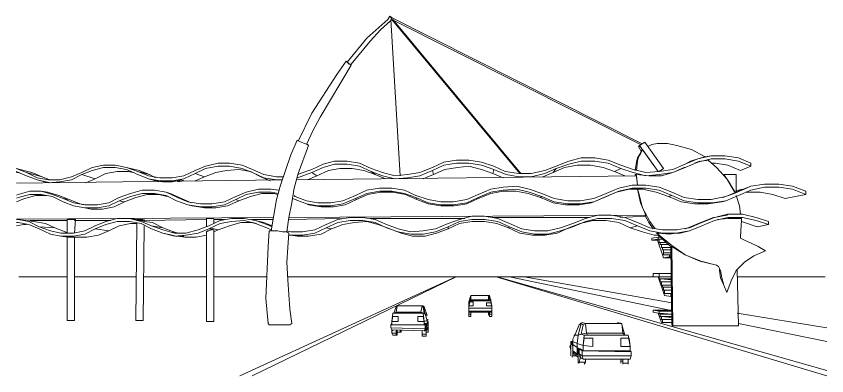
# Model space of a CAD drawing. Header units: millimetres. Extents: x 462 to 740, y -508 to -73.
# Drawn here: x 638.7 to 693.8, y -136.9 to -112.5 of the extents above; entities that cross this region are included whole.
import ezdxf

# ---------------------------------------------------------------- set-up
doc = ezdxf.new("R2010")
doc.units = ezdxf.units.MM
doc.header["$LTSCALE"] = 0.1
doc.layers.add('COTAS', color=6, linetype='Continuous')

# ---------------------------------------------------------------- blocks, each defined once
blk = doc.blocks.new('V2')
at = {"color": 7, "lineweight": 0}
for p, q in [((-35.731, -4.329), (-32.27, -4.329)), ((-31.749, -4.329), (-27.322, -4.329)), ((-26.801, -4.329), (-22.296, -4.329)), ((-21.775, -4.329), (-17.991, -4.329)), ((-16.502, -4.329), (10.011, -4.329)), ((15.675, -4.329), (21.952, -4.329))]:
    blk.add_line(p, q, dxfattribs=at)
for points in [[(-9.194, 14.301), (-9.345, 14.078), (-10.832, 12.737)], [(-9.12, 14.003), (-9.866, 13.334), (-10.609, 12.514)], [(-9.269, 13.855), (-9.046, 14.078)], [(-9.046, 14.152), (-9.046, 14.226), (-9.12, 14.226), (-9.194, 14.301), (-9.194, 14.226)], [(-9.194, 14.301), (-9.192, 14.301)], [(-9.12, 14.226), (-9.12, 14.152)], [(-9.046, 14.078), (-9.12, 14.226)], [(8.816, 5.215), (-9.12, 14.226), (8.816, 5.215), (8.816, 5.215)], [(-9.12, 14.226), (-9.118, 14.226)], [(-9.12, 14.226), (-9.12, 14.152)], [(-9.12, 14.152), (-9.118, 14.152)], [(-9.12, 14.152), (-9.118, 14.152)], [(-9.12, 14.003), (-9.12, 14.078), (-9.12, 14.003), (-9.12, 14.078), (-9.12, 14.003), (-9.12, 14.003)], [(-9.12, 14.078), (-8.451, 2.905), (-9.12, 14.078), (-8.451, 2.905)], [(-9.046, 14.078), (-9.046, 14.152)], [(-9.046, 14.152), (-9.046, 14.078)], [(-9.046, 14.078), (-9.044, 14.078)], [(-9.046, 14.078), (-9.044, 14.078)], [(8.742, 5.14), (-9.046, 14.078)], [(-9.046, 14.078), (0.108, 3.054), (-9.046, 14.078), (-9.046, 14.078)], [(0.183, 3.054), (-8.971, 14.078)], [(-10.832, 12.737), (-12.247, 11.025)], [(-11.95, 10.876), (-10.609, 12.514)], [(-12.322, 11.099), (-12.991, 10.13)], [(-11.95, 10.8), (-12.024, 10.876), (-12.173, 10.95), (-12.247, 11.025), (-12.322, 11.099)], [(-12.173, 10.95), (-12.173, 11.025), (-12.247, 11.025)], [(-14.183, 7.076), (-11.95, 10.8)], [(-12.024, 10.876), (-12.098, 10.876), (-12.173, 10.95)], [(-11.95, 10.8), (-11.948, 10.8)], [(-12.991, 10.13), (-14.777, 7.375)], [(-14.777, 7.375), (-15.746, 5.363)], [(-14.703, 6.109), (-14.183, 7.076)], [(-15.149, 5.14), (-14.703, 6.109)], [(-15.82, 5.438), (-16.267, 4.395), (-17.01, 2.234)], [(-15.523, 5.289), (-15.672, 5.363), (-15.82, 5.438)], [(-15.82, 5.438), (-15.818, 5.438)], [(-15.075, 5.14), (-15.298, 5.215), (-15.523, 5.289)], [(9.041, 5.289), (8.667, 5.066)], [(10.38, 3.426), (9.041, 5.289)], [(-15.746, 3.054), (-15, 5.066)], [(-15, 5.066), (-15.075, 5.14)], [(8.816, 4.692), (8.667, 4.395), (8.519, 4.172)], [(8.667, 5.066), (8.593, 4.992)], [(8.593, 4.992), (8.816, 4.618)], [(8.891, 4.766), (8.742, 4.469), (8.593, 4.246)], [(10.008, 3.203), (8.667, 5.066)], [(8.816, 5.14), (8.816, 5.215)], [(8.816, 5.14), (8.816, 5.215)], [(8.816, 4.692), (8.891, 4.766)], [(10.008, 3.203), (8.891, 4.766)], [(9.562, 5.14), (9.264, 4.992)], [(9.934, 5.215), (9.562, 5.14)], [(10.231, 5.215), (9.934, 5.215)], [(10.454, 5.215), (10.38, 5.215), (10.305, 5.215), (10.231, 5.215)], [(10.454, 5.215), (10.677, 5.215), (11.348, 5.066), (12.389, 4.766), (13.358, 4.246)], [(4.499, 4.172), (3.607, 3.948), (2.713, 3.575)], [(4.499, 4.172), (5.468, 4.172), (6.435, 4.023)], [(8.519, 4.172), (8.444, 3.874)], [(8.519, 3.948), (8.593, 4.246)], [(13.804, 4.097), (12.836, 3.874), (11.943, 3.5)], [(12.836, 4.097), (11.943, 3.723)], [(12.836, 4.097), (12.315, 3.948), (11.943, 3.723)], [(14.771, 4.32), (13.804, 4.32), (12.836, 4.097)], [(12.836, 4.097), (13.358, 4.246), (13.804, 4.32)], [(14.771, 4.097), (13.804, 4.097)], [(15.74, 4.172), (14.771, 4.32)], [(16.632, 3.575), (15.74, 3.948), (14.771, 4.097)], [(16.632, 3.8), (15.74, 4.172)], [(-30.483, 3.5), (-31.227, 3.128)], [(-28.845, 3.649), (-29.665, 3.649), (-30.483, 3.5)], [(-30.483, 3.277), (-29.665, 3.5)], [(-27.207, 2.98), (-28.027, 3.352), (-28.845, 3.5), (-29.665, 3.5)], [(-28.027, 3.5), (-28.845, 3.649)], [(-27.207, 3.203), (-28.027, 3.5)], [(-27.133, 3.277), (-28.027, 3.5)], [(-21.478, 3.575), (-22.37, 3.426), (-23.113, 3.054)], [(-22.37, 3.575), (-23.113, 3.277)], [(-20.658, 3.8), (-21.478, 3.8), (-22.37, 3.575)], [(-19.02, 3.128), (-19.765, 3.426), (-20.658, 3.575), (-21.478, 3.575)], [(-19.765, 3.649), (-20.658, 3.8)], [(-19.02, 3.352), (-19.765, 3.649)], [(-12.247, 3.723), (-13.139, 3.723), (-13.959, 3.5), (-14.777, 3.128)], [(-13.959, 3.723), (-14.777, 3.352)], [(-13.139, 3.948), (-13.959, 3.723)], [(-13.139, 3.948), (-12.247, 3.948), (-11.355, 3.8)], [(-12.247, 3.723), (-11.355, 3.575)], [(-10.535, 3.426), (-11.355, 3.8)], [(-11.355, 3.575), (-10.535, 3.203)], [(-6.144, 3.5), (-7.036, 3.128)], [(-5.326, 3.874), (-6.144, 3.5)], [(-4.432, 3.8), (-5.326, 3.649), (-6.144, 3.277)], [(-1.827, 3.054), (-2.645, 3.352), (-3.539, 3.575), (-4.357, 3.5), (-5.249, 3.352), (-6.069, 2.98)], [(-3.539, 4.023), (-4.432, 4.023), (-5.326, 3.874)], [(-1.753, 3.352), (-2.645, 3.649), (-3.539, 3.8), (-4.432, 3.8)], [(-2.645, 3.874), (-3.539, 4.023)], [(-1.753, 3.575), (-2.645, 3.874)], [(-0.933, 3.203), (-1.753, 3.575)], [(2.713, 3.575), (1.895, 3.277), (0.928, 3.054)], [(2.49, 3.128), (3.31, 3.5)], [(4.499, 3.948), (3.607, 3.723), (2.713, 3.426)], [(5.171, 3.649), (4.202, 3.649), (3.31, 3.5)], [(5.468, 3.948), (4.499, 3.948)], [(6.883, 3.203), (6.063, 3.5), (5.171, 3.649)], [(7.329, 3.426), (6.435, 3.8), (5.468, 3.948)], [(7.329, 3.649), (6.435, 4.023)], [(8.221, 3.352), (7.329, 3.649)], [(8.444, 3.874), (8.37, 3.277)], [(8.519, 3.948), (8.444, 3.874)], [(8.444, 3.277), (8.519, 3.948)], [(11.869, 3.5), (11.051, 3.128), (10.231, 2.905), (9.339, 2.905), (8.444, 2.98)], [(11.943, 3.723), (11.051, 3.352)], [(11.051, 3.128), (11.943, 3.5)], [(11.869, 3.5), (11.943, 3.5)], [(11.869, 3.5), (11.943, 3.5)], [(12.612, 3.8), (12.986, 3.948)], [(13.061, 3.948), (13.656, 4.023)], [(13.581, 4.023), (13.656, 4.023)], [(14.176, 3.5), (13.581, 4.023)], [(15.888, 3.277), (14.996, 3.649), (14.102, 3.8), (13.879, 3.8)], [(14.176, 3.5), (14.92, 2.682), (15.442, 1.788)], [(15.888, 3.277), (16.632, 3.575)], [(16.632, 3.575), (16.632, 3.8)], [(-35.172, 3.128), (-35.917, 3.426)], [(-34.8, 3.128), (-35.917, 3.426)], [(-35.917, 3.203), (-35.172, 2.905)], [(-35.694, 3.128), (-35.899, 3.128)], [(-34.428, 2.757), (-35.172, 3.128)], [(-35.172, 3.128), (-34.056, 2.831)], [(-35.172, 2.905), (-34.428, 2.608)], [(-34.056, 2.831), (-34.8, 3.128)], [(-31.227, 3.128), (-31.972, 2.831)], [(-31.972, 2.608), (-31.227, 2.98)], [(-31.227, 2.98), (-30.483, 3.277)], [(-30.26, 2.682), (-31.227, 2.98)], [(-27.581, 3.128), (-27.878, 3.203), (-28.696, 3.203), (-29.514, 3.054), (-30.26, 2.682)], [(-26.464, 2.905), (-27.207, 3.203)], [(-27.207, 3.203), (-26.389, 2.98)], [(-27.207, 2.98), (-26.464, 2.682)], [(-26.389, 2.98), (-27.133, 3.277)], [(-23.113, 3.277), (-23.933, 2.905), (-24.751, 2.757), (-25.646, 2.757), (-26.464, 2.905)], [(-25.943, 2.757), (-26.389, 2.98)], [(-23.113, 3.054), (-23.933, 2.682)], [(-22.444, 2.831), (-23.113, 3.054)], [(-19.168, 3.203), (-19.988, 3.352), (-20.881, 3.277), (-21.626, 3.128), (-22.444, 2.831)], [(-19.168, 3.203), (-18.425, 2.831)], [(-18.202, 2.98), (-19.02, 3.352)], [(-18.425, 2.831), (-19.02, 3.128)], [(-18.202, 2.757), (-19.02, 3.128)], [(-17.308, 2.831), (-18.202, 2.98)], [(-16.043, 2.011), (-15.746, 3.054)], [(8.444, 2.905), (-15.895, 2.608)], [(-15.597, 3.054), (-15.746, 2.98)], [(-14.777, 3.352), (-15.597, 3.054)], [(-14.777, 3.128), (-15.597, 2.831)], [(-15.075, 2.608), (-14.406, 2.905)], [(-14.406, 2.905), (-14.777, 3.128)], [(-12.768, 3.426), (-13.588, 3.277), (-14.406, 2.905)], [(-12.768, 3.426), (-11.875, 3.426)], [(-11.875, 3.426), (-11.055, 3.277)], [(-11.055, 3.277), (-10.238, 2.98)], [(-9.717, 3.128), (-10.535, 3.426)], [(-10.238, 2.98), (-10.535, 3.203)], [(-8.823, 2.682), (-9.717, 2.905), (-10.535, 3.203)], [(-10.238, 2.98), (-9.494, 2.682)], [(-7.036, 3.128), (-7.93, 2.98), (-8.823, 2.905), (-9.717, 3.128)], [(-7.036, 2.905), (-7.93, 2.757), (-8.823, 2.682)], [(-7.036, 2.905), (-6.144, 3.277)], [(-6.813, 2.682), (-6.069, 2.98)], [(-6.069, 2.98), (-6.144, 3.277)], [(-1.827, 3.054), (-1.753, 3.352)], [(-1.827, 3.054), (-1.081, 2.757)], [(-1.753, 3.352), (-0.858, 2.98)], [(0.034, 3.054), (-0.933, 3.203)], [(0.034, 2.831), (-0.858, 2.98)], [(0.928, 3.054), (0.034, 3.054)], [(1.895, 3.054), (0.928, 2.831), (0.034, 2.831)], [(1.746, 2.831), (2.49, 3.128)], [(2.713, 3.426), (1.895, 3.054)], [(2.49, 3.128), (2.713, 3.426)], [(6.883, 3.203), (7.329, 3.426)], [(6.883, 3.203), (7.627, 2.905)], [(11.051, 3.128), (10.082, 2.98), (9.116, 2.905), (8.221, 3.128), (7.329, 3.426)], [(11.051, 3.352), (10.082, 3.203), (9.116, 3.128), (8.221, 3.352)], [(8.37, 2.98), (8.372, 2.98)], [(8.37, 2.98), (8.444, 2.98)], [(8.37, 2.98), (8.37, 2.905)], [(8.444, 2.831), (8.444, 2.98)], [(8.519, 2.234), (8.444, 2.905)], [(10.082, 3.203), (10.38, 3.426)], [(10.38, 3.426), (10.382, 3.426)], [(15.591, 2.98), (14.697, 2.98)], [(15.368, 1.937), (15.07, 2.457), (14.697, 2.98)], [(14.697, 2.98), (14.699, 2.98)], [(15.591, 1.714), (15.591, 2.98)], [(-16.882, 2.607), (-35.899, 2.37)], [(-31.972, 2.831), (-32.79, 2.608), (-33.608, 2.608), (-34.428, 2.757)], [(-31.972, 2.608), (-32.79, 2.457), (-33.608, 2.383), (-34.428, 2.608)], [(-34.428, 2.608), (-33.459, 2.383)], [(-33.534, 2.608), (-34.056, 2.831)], [(-30.929, 2.383), (-30.26, 2.682)], [(-23.933, 2.682), (-24.751, 2.532), (-25.646, 2.532), (-26.464, 2.682)], [(-26.464, 2.682), (-25.72, 2.457)], [(-24.082, 2.608), (-24.751, 2.457), (-25.421, 2.457), (-26.092, 2.608)], [(-25.943, 2.532), (-26.092, 2.608)], [(-25.943, 2.532), (-25.495, 2.457)], [(-25.943, 2.532), (-25.941, 2.532)], [(-24.38, 2.457), (-23.933, 2.532)], [(-24.082, 2.608), (-23.933, 2.532)], [(-23.113, 2.532), (-22.444, 2.831)], [(-18.425, 2.831), (-17.756, 2.532)], [(-18.202, 2.757), (-17.308, 2.608)], [(-16.805, 2.831), (-17.308, 2.831)], [(-17.308, 2.608), (-16.881, 2.608)], [(-15.82, 2.757), (-15.597, 2.831)], [(8.519, 2.234), (8.444, 2.831)], [(-34.131, 1.788), (-34.948, 1.788), (-35.768, 1.565)], [(-33.311, 1.565), (-34.131, 1.788)], [(-33.684, 1.714), (-34.131, 1.788)], [(-26.018, 1.862), (-26.91, 1.862), (-27.73, 1.639)], [(-25.198, 1.714), (-26.018, 1.862)], [(-17.681, 1.937), (-18.574, 1.937), (-19.468, 1.714)], [(-17.01, 2.234), (-17.308, 1.191), (-17.681, -1.044)], [(-17.159, 1.862), (-17.681, 1.937)], [(-16.038, 2.031), (-16.192, 0.968), (-16.415, -0.075), (-16.564, -1.118)], [(-10.832, 1.862), (-11.652, 1.491)], [(-9.94, 2.011), (-10.832, 1.862)], [(-9.046, 1.788), (-9.94, 1.788), (-10.832, 1.639)], [(-9.94, 2.011), (-9.046, 2.011), (-8.153, 1.862)], [(-9.046, 1.788), (-8.153, 1.639)], [(-7.336, 1.491), (-8.153, 1.862)], [(-1.081, 2.085), (-1.976, 1.937), (-2.868, 1.565)], [(-1.081, 1.862), (-1.976, 1.714)], [(1.597, 1.34), (0.703, 1.639), (-0.189, 1.788), (-1.081, 1.788), (-1.976, 1.639)], [(-1.081, 2.085), (-0.115, 2.16), (0.777, 1.937)], [(1.672, 1.416), (0.777, 1.714), (-0.115, 1.937), (-1.081, 1.862)], [(1.672, 1.639), (0.777, 1.937)], [(8.147, 2.234), (7.18, 2.011), (6.286, 1.639)], [(7.18, 1.788), (6.286, 1.416)], [(7.032, 1.714), (7.924, 1.937)], [(9.116, 2.011), (8.147, 2.011), (7.18, 1.788)], [(10.752, 1.416), (9.859, 1.714), (8.891, 1.937), (7.924, 1.937)], [(8.147, 2.234), (9.116, 2.234), (10.082, 2.085)], [(8.519, 1.937), (8.742, 0.968), (9.116, 0.074)], [(8.593, 1.714), (8.519, 1.937)], [(9.116, 2.011), (10.082, 1.862)], [(10.977, 1.714), (10.082, 2.085)], [(10.082, 1.862), (10.977, 1.491)], [(15.74, 1.788), (14.845, 1.416), (13.804, 1.191)], [(15.517, 1.714), (15.368, 1.937)], [(16.334, 2.011), (15.442, 1.639)], [(15.74, 1.788), (15.442, 1.639)], [(15.517, 1.714), (15.442, 1.788)], [(15.74, 1.862), (15.591, 1.788)], [(15.591, 1.788), (15.74, 1.862)], [(15.74, 1.788), (16.632, 2.16)], [(18.642, 2.085), (17.601, 2.085), (16.632, 1.862), (15.74, 1.491)], [(16.037, 1.937), (15.74, 1.862)], [(16.632, 2.16), (16.334, 2.011)], [(17.601, 2.308), (16.632, 2.16)], [(17.601, 2.308), (18.642, 2.308), (19.61, 2.16)], [(18.642, 2.085), (19.61, 1.937)], [(20.577, 1.788), (19.61, 2.16)], [(19.61, 1.937), (20.577, 1.565)], [(20.577, 1.565), (20.577, 1.788)], [(-35.768, 1.565), (-35.899, 1.517)], [(-35.899, 1.292), (-35.768, 1.34)], [(-35.899, 1.035), (-35.32, 1.265)], [(-34.948, 1.565), (-35.768, 1.34)], [(-33.759, 1.491), (-34.502, 1.491), (-35.32, 1.265)], [(-32.567, 1.042), (-33.311, 1.416), (-34.131, 1.565), (-34.948, 1.565)], [(-32.864, 1.491), (-33.684, 1.714)], [(-32.567, 1.265), (-33.311, 1.565)], [(-32.121, 1.191), (-32.864, 1.491)], [(-31.823, 0.968), (-32.567, 1.265)], [(-32.567, 1.265), (-32.121, 1.191)], [(-30.929, 0.819), (-31.375, 0.894), (-32.121, 1.191)], [(-28.548, 1.34), (-29.291, 0.968)], [(-26.91, 1.639), (-27.73, 1.416), (-28.548, 1.117)], [(-27.73, 1.639), (-28.548, 1.34)], [(-25.123, 1.416), (-25.72, 1.565), (-26.538, 1.565), (-27.356, 1.34), (-28.176, 1.042)], [(-24.454, 1.117), (-25.198, 1.491), (-26.018, 1.639), (-26.91, 1.639)], [(-24.38, 1.34), (-25.198, 1.714)], [(-24.9, 1.639), (-25.198, 1.714)], [(-24.082, 1.265), (-24.9, 1.639)], [(-23.636, 1.042), (-24.38, 1.34)], [(-24.38, 1.34), (-24.082, 1.265)], [(-23.411, 0.968), (-24.082, 1.265)], [(-20.212, 1.416), (-21.029, 1.042)], [(-21.029, 0.819), (-20.212, 1.191)], [(-19.468, 1.714), (-20.212, 1.416)], [(-20.212, 1.191), (-19.468, 1.565)], [(-19.988, 1.117), (-20.212, 1.191)], [(-17.233, 1.565), (-17.458, 1.639), (-18.351, 1.639), (-19.168, 1.416), (-19.988, 1.117)], [(-19.468, 1.565), (-18.574, 1.714)], [(-17.159, 1.639), (-17.681, 1.714), (-18.574, 1.714)], [(-16.118, 1.265), (-15.969, 1.191)], [(-15.969, 1.416), (-16.043, 1.491)], [(-15.149, 1.117), (-15.969, 1.416)], [(-14.331, 0.745), (-15.149, 0.894), (-15.969, 1.191)], [(-11.652, 1.491), (-12.545, 1.117)], [(-12.545, 0.894), (-11.652, 1.265)], [(-12.396, 0.819), (-11.578, 1.191)], [(-11.652, 1.265), (-10.832, 1.639)], [(-11.578, 1.191), (-11.652, 1.265)], [(-9.866, 1.714), (-10.758, 1.565), (-11.578, 1.191)], [(-9.866, 1.714), (-8.971, 1.714)], [(-8.971, 1.714), (-8.079, 1.565)], [(-7.336, 1.34), (-8.153, 1.639)], [(-8.079, 1.565), (-7.259, 1.191)], [(-6.441, 1.191), (-7.336, 1.491)], [(-3.688, 0.968), (-4.655, 0.819), (-5.549, 0.819), (-6.441, 0.968), (-7.336, 1.34)], [(-7.259, 1.191), (-7.336, 1.34)], [(-5.549, 0.745), (-6.441, 0.894), (-7.259, 1.191)], [(-3.688, 1.191), (-4.655, 1.042), (-5.549, 1.042), (-6.441, 1.191)], [(-2.868, 1.565), (-3.688, 1.191)], [(-3.688, 0.968), (-2.868, 1.34)], [(-3.688, 0.894), (-2.868, 1.265)], [(-1.976, 1.714), (-2.868, 1.34)], [(-2.868, 1.265), (-1.976, 1.639)], [(-2.868, 1.265), (-2.868, 1.34)], [(1.597, 1.34), (1.672, 1.416)], [(3.384, 0.819), (2.49, 0.968), (1.597, 1.34)], [(2.564, 1.265), (1.672, 1.639)], [(5.394, 1.042), (4.425, 0.894), (3.533, 0.894), (2.564, 1.042), (1.672, 1.416)], [(4.425, 1.117), (3.533, 1.117), (2.564, 1.265)], [(6.286, 1.639), (5.394, 1.265), (4.425, 1.117)], [(5.245, 0.968), (6.137, 1.34)], [(6.286, 1.416), (5.394, 1.042)], [(6.137, 1.34), (7.032, 1.714)], [(6.137, 1.34), (6.286, 1.416)], [(8.891, 0.596), (8.593, 1.714)], [(10.752, 1.416), (10.977, 1.491)], [(12.612, 0.894), (11.646, 1.042), (10.752, 1.416)], [(11.869, 1.34), (10.977, 1.714)], [(10.977, 1.491), (11.869, 1.117)], [(12.836, 1.191), (11.869, 1.34)], [(13.804, 1.191), (12.836, 1.191)], [(15.442, 1.639), (14.622, 1.34)], [(14.845, 1.117), (15.74, 1.491)], [(15.591, 1.416), (15.591, 1.491)], [(15.591, 1.416), (15.591, 1.491)], [(15.591, 1.491), (15.814, 0.745), (15.888, 0.148)], [(15.591, 1.416), (15.593, 1.416)], [(19.09, 1.265), (18.195, 1.565), (17.303, 1.714), (16.334, 1.714), (16.275, 1.714)], [(19.09, 1.265), (20.577, 1.565)], [(-29.291, 0.745), (-30.111, 0.596), (-31.003, 0.596), (-31.823, 0.745), (-32.567, 1.042)], [(-29.291, 0.968), (-30.111, 0.819), (-31.003, 0.819), (-31.823, 0.968)], [(-31.003, 0.596), (-30.557, 0.522)], [(-30.557, 0.522), (-29.739, 0.522), (-28.919, 0.671)], [(-29.291, 0.745), (-28.548, 1.117)], [(-28.919, 0.671), (-28.176, 1.042)], [(-28.176, 1.042), (-28.548, 1.117)], [(-21.029, 0.819), (-21.924, 0.671), (-22.742, 0.671), (-23.636, 0.819), (-24.454, 1.117)], [(-21.029, 1.042), (-21.924, 0.894), (-22.742, 0.894), (-23.636, 1.042)], [(-23.636, 0.819), (-23.337, 0.745)], [(-23.337, 0.745), (-22.444, 0.596)], [(-22.444, 0.596), (-21.626, 0.596), (-20.806, 0.745)], [(-20.806, 0.745), (-19.988, 1.117)], [(-15.149, 1.117), (-14.331, 0.968), (-13.439, 0.968)], [(-15.149, 0.894), (-15, 0.819)], [(-13.214, 0.671), (-14.108, 0.671), (-15, 0.819)], [(-12.545, 0.894), (-13.439, 0.745), (-14.331, 0.745)], [(-12.545, 1.117), (-13.439, 0.968)], [(-13.214, 0.671), (-12.396, 0.819)], [(-5.549, 0.745), (-4.58, 0.745), (-3.688, 0.894)], [(3.384, 0.819), (4.351, 0.819), (5.245, 0.968)], [(9.413, -0.373), (8.891, 0.596)], [(14.845, 1.117), (13.879, 0.968), (12.836, 0.968), (11.869, 1.117)], [(12.612, 0.894), (13.581, 0.894), (14.548, 1.042)], [(14.548, 1.042), (14.845, 1.117)], [(-16.415, -0.075), (9.116, 0.074)], [(5.691, 0.074), (4.797, -0.149), (3.905, -0.521)], [(5.691, 0.074), (6.658, 0.074), (7.627, -0.075)], [(9.041, 0.074), (9.043, 0.074)], [(9.041, 0.074), (9.116, 0.074)], [(9.041, 0.074), (9.339, -0.447)], [(14.92, 0.074), (14.027, -0.075), (13.953, -0.075)], [(14.027, -0.075), (14.996, 0.148)], [(14.996, 0.148), (14.92, 0.074)], [(14.996, 0.148), (16.037, 0.148), (17.006, -0.075)], [(-35.899, -0.215), (-17.533, -0.075)], [(-35.899, -0.224), (-35.768, -0.224), (-35.023, -0.373)], [(-35.768, -0.447), (-35.899, -0.447)], [(-34.651, -0.373), (-35.768, -0.224)], [(-34.279, -0.893), (-35.023, -0.596), (-35.768, -0.447)], [(-35.023, -0.373), (-34.279, -0.744)], [(-34.948, -0.298), (-32.27, -0.298)], [(-33.833, -0.521), (-34.651, -0.373)], [(-33.162, -0.819), (-33.833, -0.521)], [(-32.195, -0.224), (-32.27, -0.224)], [(-32.27, -0.224), (-32.27, -1.193)], [(-32.195, -0.224), (-32.27, -0.224)], [(-32.047, -0.224), (-32.195, -0.224)], [(-31.972, -0.224), (-32.047, -0.224)], [(-31.749, -0.224), (-31.823, -0.224), (-31.972, -0.224)], [(-31.749, -1.193), (-31.675, -0.224)], [(-31.749, -0.298), (-31.675, -0.224), (-31.749, -0.224)], [(-31.749, -0.298), (-29.143, -0.298)], [(-28.696, -0.149), (-29.514, -0.373), (-30.26, -0.67)], [(-28.696, -0.373), (-29.514, -0.596)], [(-28.696, -0.149), (-27.804, -0.149), (-26.984, -0.373)], [(-26.241, -0.893), (-26.984, -0.521), (-27.804, -0.373), (-28.696, -0.373)], [(-28.548, -0.67), (-27.73, -0.521)], [(-27.282, -0.224), (-27.804, -0.149)], [(-27.73, -0.521), (-27.282, -0.521)], [(-27.282, -0.521), (-27.356, -7.449)], [(-27.282, -0.224), (-27.207, -0.298), (-27.133, -0.298), (-27.058, -0.298)], [(-27.133, -0.224), (-27.282, -0.224)], [(-27.282, -0.224), (-27.279, -0.224)], [(-27.282, -0.224), (-27.279, -0.224)], [(-26.984, -0.224), (-27.133, -0.224)], [(-26.91, -0.298), (-27.058, -0.298)], [(-26.835, -0.224), (-26.91, -0.224), (-26.984, -0.224)], [(-26.241, -0.67), (-26.984, -0.373)], [(-26.91, -0.298), (-26.835, -0.298), (-26.835, -0.373)], [(-26.761, -0.298), (-22.296, -0.224)], [(-26.761, -0.373), (-26.761, -0.224)], [(-26.166, -0.447), (-26.761, -0.373)], [(-25.421, -0.819), (-26.166, -0.447)], [(-22.296, -0.149), (-22.296, -0.744)], [(-22.221, -0.149), (-22.296, -0.149)], [(-22.073, -0.149), (-22.221, -0.149)], [(-20.509, -0.149), (-21.327, -0.298), (-22.147, -0.67)], [(-21.327, -0.521), (-22.147, -0.893)], [(-21.998, -0.149), (-22.073, -0.149)], [(-21.775, -0.149), (-21.849, -0.149), (-21.998, -0.149)], [(-21.775, -0.224), (-21.029, -0.224)], [(-21.775, -0.521), (-21.775, -0.224)], [(-17.979, -0.819), (-18.797, -0.521), (-19.617, -0.298), (-20.509, -0.373), (-21.327, -0.521)], [(-18.722, -0.521), (-19.02, -0.447), (-19.84, -0.447), (-20.658, -0.67)], [(-20.509, -0.149), (-19.617, -0.149), (-18.797, -0.298)], [(-19.094, -0.224), (-17.533, -0.224)], [(-18.202, -0.447), (-18.797, -0.298)], [(-17.979, -0.596), (-18.797, -0.298)], [(-17.607, -0.67), (-18.202, -0.447)], [(-16.415, -0.224), (-12.545, -0.149)], [(-12.024, -0.075), (-12.916, -0.224), (-13.736, -0.596)], [(-12.024, -0.298), (-12.916, -0.447), (-13.736, -0.819)], [(-12.545, -0.596), (-11.727, -0.447), (-10.832, -0.373)], [(-12.024, -0.075), (-11.13, -0.075), (-10.238, -0.224)], [(-12.024, -0.298), (-11.13, -0.298)], [(-10.238, -0.447), (-11.13, -0.298)], [(-10.832, -0.373), (-10.014, -0.596)], [(-10.609, -0.149), (-3.837, -0.149)], [(-9.42, -0.596), (-10.238, -0.224)], [(-9.42, -0.819), (-10.238, -0.447)], [(-5.026, -0.521), (-5.921, -0.893), (-6.813, -1.044), (-7.707, -1.118), (-8.6, -0.893), (-9.42, -0.596)], [(-3.316, -0.001), (-4.208, -0.224), (-5.026, -0.521)], [(-0.71, -0.819), (-1.53, -0.521), (-2.422, -0.373), (-3.316, -0.373), (-4.208, -0.521), (-5.026, -0.893)], [(-5.026, -0.744), (-4.208, -0.373)], [(-1.455, -0.373), (-2.422, -0.224), (-3.316, -0.224), (-4.208, -0.373)], [(-3.316, -0.001), (-2.422, -0.001), (-1.455, -0.149)], [(-1.827, -0.075), (5.096, -0.075)], [(-0.635, -0.521), (-1.455, -0.149)], [(-0.635, -0.744), (-1.455, -0.373)], [(3.905, -0.521), (3.012, -0.819), (2.118, -1.044), (1.151, -1.044), (0.257, -0.893), (-0.635, -0.521)], [(7.998, -0.819), (7.18, -0.447), (6.286, -0.298), (5.319, -0.298), (4.425, -0.521), (3.607, -0.819)], [(7.627, -0.298), (6.658, -0.149), (5.691, -0.149), (4.797, -0.373), (3.905, -0.744)], [(7.255, -0.075), (9.116, -0.001)], [(8.519, -0.447), (7.627, -0.075)], [(8.519, -0.67), (7.627, -0.298)], [(11.274, -0.967), (10.305, -0.967), (9.413, -0.819), (8.519, -0.447)], [(9.339, -0.447), (9.636, -0.893)], [(9.785, -0.893), (9.413, -0.373)], [(12.241, -0.819), (13.135, -0.447)], [(13.061, -0.447), (12.315, -0.744)], [(13.953, -0.075), (13.061, -0.447)], [(13.135, -0.447), (13.061, -0.447)], [(13.135, -0.447), (14.027, -0.075)], [(17.006, -0.298), (16.037, -0.075), (14.996, -0.075), (14.027, -0.298), (13.135, -0.67)], [(15.963, -0.149), (14.996, -0.149), (14.25, -0.224)], [(15.888, -1.416), (15.963, -0.298)], [(15.963, -0.149), (15.965, -0.149)], [(15.963, -0.298), (15.963, -0.149)], [(17.08, -0.744), (16.186, -0.447), (15.963, -0.373)], [(17.898, -0.373), (17.006, -0.075)], [(17.898, -0.596), (17.006, -0.298)], [(17.898, -0.596), (17.898, -0.373)], [(-35.172, -0.596), (-35.395, -0.596), (-35.899, -0.687)], [(-30.26, -0.67), (-31.003, -1.044), (-31.823, -1.193), (-32.716, -1.193), (-33.459, -1.044), (-34.279, -0.744)], [(-34.279, -0.744), (-33.162, -0.819)], [(-32.716, -1.416), (-33.459, -1.267), (-34.279, -0.893)], [(-32.418, -1.118), (-33.162, -0.819)], [(-32.27, -1.193), (-32.418, -1.118)], [(-30.26, -0.893), (-31.003, -1.267)], [(-29.514, -0.596), (-30.26, -0.893)], [(-30.26, -0.893), (-29.291, -1.044)], [(-30.037, -1.341), (-29.291, -1.044)], [(-29.291, -1.044), (-28.548, -0.67)], [(-26.835, -7.449), (-26.761, -0.67)], [(-26.241, -0.67), (-25.421, -0.967)], [(-26.241, -0.67), (-25.421, -0.819)], [(-26.241, -0.893), (-25.421, -1.193)], [(-24.677, -1.118), (-25.421, -0.819)], [(-24.603, -1.193), (-25.421, -0.967)], [(-24.751, -1.118), (-24.603, -1.193)], [(-24.305, -1.193), (-24.677, -1.118)], [(-22.147, -0.67), (-22.89, -0.967), (-23.785, -1.193), (-24.603, -1.193)], [(-22.147, -0.893), (-22.89, -1.193)], [(-22.221, -1.044), (-22.296, -1.118)], [(-22.296, -1.118), (-22.293, -1.118)], [(-22.296, -1.118), (-22.296, -7.523)], [(-22.221, -1.044), (-22.147, -1.044)], [(-21.775, -0.893), (-22.147, -0.893)], [(-21.924, -0.967), (-21.998, -0.967), (-22.147, -1.044)], [(-21.924, -0.967), (-21.849, -0.893)], [(-21.849, -0.893), (-21.775, -0.893)], [(-21.775, -0.967), (-21.775, -0.893)], [(-21.775, -0.893), (-21.773, -0.893)], [(-21.775, -0.893), (-21.773, -0.893)], [(-21.478, -0.967), (-21.775, -0.893)], [(-21.775, -7.523), (-21.775, -0.893)], [(-21.775, -1.118), (-21.478, -0.967)], [(-21.478, -0.967), (-20.658, -0.67)], [(-17.83, -1.044), (-17.904, -2.159), (-18.053, -5.885)], [(-17.979, -0.596), (-17.607, -0.67)], [(-17.979, -0.596), (-17.607, -0.744)], [(-17.979, -0.819), (-17.681, -0.967)], [(-17.533, -1.044), (-17.756, -1.044), (-17.83, -1.044)], [(-16.861, -1.118), (-17.233, -1.044), (-17.533, -1.044)], [(-16.415, -1.193), (-16.564, -1.118), (-16.861, -1.118)], [(-16.564, -1.044), (-16.267, -1.118), (-15.449, -1.118)], [(-13.362, -0.893), (-14.108, -1.267), (-15, -1.416), (-15.82, -1.416)], [(-13.736, -0.596), (-14.554, -0.967), (-15.449, -1.118)], [(-13.736, -0.819), (-14.554, -1.193)], [(-13.362, -0.893), (-13.736, -0.819)], [(-13.362, -0.893), (-12.545, -0.596)], [(-10.014, -0.596), (-9.194, -0.893)], [(-7.707, -1.267), (-8.6, -1.118), (-9.42, -0.819)], [(-9.194, -0.893), (-9.42, -0.819)], [(-9.194, -0.893), (-8.377, -1.193)], [(-5.921, -1.118), (-6.813, -1.267), (-7.707, -1.267)], [(-5.026, -0.744), (-5.921, -1.118)], [(-5.846, -1.193), (-5.026, -0.893)], [(-5.026, -0.893), (-5.026, -0.744)], [(-0.71, -0.819), (-0.635, -0.744)], [(-0.71, -0.819), (0.108, -1.193)], [(1.151, -1.267), (0.257, -1.118), (-0.635, -0.744)], [(3.012, -1.044), (2.118, -1.267), (1.151, -1.267)], [(2.787, -1.193), (3.607, -0.819)], [(3.905, -0.744), (3.012, -1.044)], [(3.607, -0.819), (3.905, -0.744)], [(7.998, -0.819), (8.519, -0.67)], [(10.008, -1.341), (9.711, -1.341), (8.891, -1.118), (7.998, -0.819)], [(9.413, -1.044), (8.519, -0.67)], [(10.305, -1.193), (9.413, -1.044)], [(13.135, -0.67), (12.241, -1.044), (11.274, -1.193), (10.305, -1.193)], [(12.241, -1.044), (11.572, -1.193), (11.274, -1.193), (10.826, -1.267)], [(10.977, -0.967), (11.274, -0.967)], [(11.348, -0.967), (11.2, -0.967)], [(12.241, -0.819), (11.274, -0.967)], [(12.315, -0.744), (11.943, -0.893)], [(17.08, -0.744), (17.898, -0.596)], [(-31.003, -1.267), (-31.823, -1.416), (-32.716, -1.416)], [(-32.716, -1.416), (-32.195, -1.49)], [(-32.27, -1.49), (-32.27, -7.449)], [(-31.898, -1.49), (-31.972, -1.49), (-32.121, -1.49), (-32.195, -1.49)], [(-31.898, -1.49), (-31.823, -1.49)], [(-31.823, -1.49), (-31.749, -1.49)], [(-31.749, -1.49), (-31.747, -1.49)], [(-31.749, -1.49), (-31.6, -1.49)], [(-31.749, -7.449), (-31.749, -1.49)], [(-31.6, -1.49), (-30.855, -1.49), (-30.037, -1.341)], [(-24.603, -1.416), (-25.421, -1.193)], [(-25.421, -1.193), (-24.751, -1.341)], [(-24.751, -1.341), (-24.528, -1.416)], [(-24.603, -1.193), (-24.601, -1.193)], [(-22.89, -1.193), (-23.785, -1.341), (-24.603, -1.416)], [(-24.082, -1.416), (-24.305, -1.416), (-24.528, -1.416)], [(-24.528, -1.416), (-24.38, -1.416)], [(-23.933, -1.416), (-24.157, -1.416), (-24.38, -1.416)], [(-24.38, -1.416), (-23.859, -1.49)], [(-24.082, -1.416), (-23.933, -1.416)], [(-23.859, -1.49), (-23.039, -1.49), (-22.296, -1.341)], [(-16.415, -1.193), (-16.49, -2.236), (-16.564, -3.277), (-16.49, -4.543)], [(-15.449, -1.341), (-16.267, -1.341), (-16.415, -1.341)], [(-16.267, -1.341), (-15.82, -1.416)], [(-15.449, -1.341), (-14.554, -1.193)], [(-8.377, -1.193), (-7.559, -1.416)], [(-7.559, -1.416), (-6.664, -1.416), (-5.846, -1.193)], [(1.895, -1.341), (1.003, -1.341), (0.108, -1.193)], [(1.895, -1.341), (2.787, -1.193)], [(10.008, -1.49), (9.562, -1.564)], [(9.562, -1.564), (9.562, -1.713)], [(9.934, -1.639), (9.562, -1.713)], [(9.562, -1.713), (10.008, -1.713)], [(9.934, -1.193), (9.859, -1.193)], [(9.859, -1.193), (10.008, -1.193)], [(9.934, -1.193), (10.008, -1.341)], [(9.934, -1.639), (10.38, -2.979)], [(10.008, -1.193), (10.826, -1.267)], [(10.082, -1.341), (10.008, -1.193)], [(10.008, -1.341), (10.826, -2.085)], [(10.157, -1.49), (10.008, -1.49)], [(10.008, -1.639), (10.008, -1.49)], [(10.082, -1.639), (10.008, -1.639)], [(10.977, -2.085), (10.082, -1.341)], [(10.305, -1.639), (10.082, -1.639)], [(10.082, -1.862), (10.082, -1.639)], [(15.888, -1.564), (15.888, -1.416)], [(16.037, -1.639), (15.888, -1.564)], [(16.186, -1.713), (16.037, -1.639)], [(16.706, -1.936), (16.186, -1.713)], [(10.157, -1.862), (10.082, -1.862)], [(10.528, -1.862), (10.157, -1.862)], [(10.157, -2.01), (10.157, -1.862)], [(10.231, -2.01), (10.157, -2.01)], [(10.752, -2.01), (10.231, -2.01)], [(10.231, -2.236), (10.231, -2.01)], [(10.305, -2.236), (10.231, -2.236)], [(10.9, -2.236), (10.305, -2.236)], [(10.305, -2.384), (10.305, -2.236)], [(10.826, -2.085), (10.9, -2.159)], [(10.9, -2.159), (10.977, -7.746)], [(10.977, -2.159), (10.9, -2.159)], [(13.061, -3.202), (11.943, -2.756), (10.977, -2.085)], [(11.943, -2.756), (10.977, -2.159)], [(11.051, -7.821), (10.977, -2.159)], [(17.675, -2.459), (17.154, -2.159), (16.706, -1.936)], [(10.38, -2.384), (10.305, -2.384)], [(10.9, -2.384), (10.38, -2.384)], [(10.38, -2.607), (10.38, -2.384)], [(10.9, -2.607), (10.38, -2.607)], [(10.38, -2.607), (10.382, -2.607)], [(10.38, -2.756), (10.38, -2.607)], [(10.826, -2.756), (10.38, -2.756)], [(10.826, -2.905), (10.826, -2.756)], [(10.9, -2.756), (10.826, -2.756)], [(12.986, -3.202), (11.943, -2.756)], [(17.675, -2.459), (16.855, -2.83), (16.186, -3.277)], [(10.38, -2.979), (10.826, -2.905)], [(10.38, -2.979), (10.9, -2.979)], [(10.826, -2.905), (10.9, -2.905)], [(14.176, -3.502), (12.986, -3.202)], [(14.176, -3.502), (13.061, -3.202)], [(15.591, -3.874), (16.186, -3.277)], [(14.399, -3.725), (14.325, -3.576), (14.176, -3.502)], [(14.473, -3.874), (14.399, -3.725), (14.325, -3.576), (14.176, -3.502)], [(14.176, -3.502), (14.178, -3.502)], [(14.399, -3.874), (14.399, -3.725)], [(14.473, -4.394), (14.399, -3.874)], [(14.473, -3.874), (14.399, -3.874)], [(14.697, -4.917), (14.548, -4.394), (14.473, -3.874)], [(14.92, -5.437), (15.219, -4.619), (15.591, -3.874)], [(15.74, -7.821), (15.665, -3.799)], [(-19.92, -11.396), (-4.481, -4.329)], [(-19.028, -11.396), (-4.454, -4.329)], [(-16.192, -7.672), (-16.341, -6.629), (-16.415, -5.586), (-16.49, -4.543)], [(-1.591, -4.329), (22.066, -11.396)], [(22.066, -11.024), (-1.523, -4.329)], [(10.826, -6.703), (-0.642, -4.329)], [(10.977, -6.183), (0.426, -4.329)], [(10.977, -4.097), (9.636, -4.097)], [(9.636, -4.097), (9.636, -4.32)], [(10.082, -4.097), (9.636, -4.097)], [(9.636, -4.32), (10.008, -4.32)], [(10.008, -4.32), (10.454, -5.66)], [(10.977, -4.097), (10.082, -4.097)], [(10.082, -4.32), (10.082, -4.097)], [(10.082, -4.32), (10.977, -4.32)], [(10.082, -4.32), (10.977, -4.32)], [(10.082, -4.32), (10.084, -4.32)], [(10.082, -4.468), (10.082, -4.32)], [(10.977, -4.468), (10.082, -4.468)], [(10.082, -4.468), (10.157, -4.468)], [(10.157, -4.468), (10.977, -4.543)], [(10.157, -4.694), (10.157, -4.468)], [(14.697, -4.917), (14.473, -4.394)], [(10.157, -4.694), (10.977, -4.694)], [(10.157, -4.694), (10.231, -4.694)], [(10.231, -4.694), (10.977, -4.694)], [(10.231, -4.917), (10.231, -4.694)], [(10.231, -4.917), (10.977, -4.917)], [(10.231, -4.917), (10.305, -4.917)], [(10.305, -4.917), (10.977, -4.917)], [(10.305, -5.065), (10.305, -4.917)], [(10.305, -5.065), (10.977, -5.065)], [(10.305, -5.065), (10.38, -5.065)], [(10.38, -5.065), (10.977, -5.065)], [(10.38, -5.288), (10.38, -5.065)], [(14.92, -5.437), (14.697, -4.917)], [(14.92, -5.437), (14.697, -4.917)], [(-3.391, -5.66), (-3.391, -5.735), (-3.539, -6.108), (-3.391, -5.735)], [(-3.391, -5.66), (-3.465, -6.034), (-3.539, -6.034)], [(-3.391, -5.66), (-3.539, -6.108)], [(-3.391, -5.66), (-3.539, -6.108), (-3.539, -6.406), (-3.539, -6.555)], [(-3.391, -5.96), (-3.391, -5.66)], [(-3.391, -5.66), (-2.124, -5.66), (-2.124, -5.96), (-3.391, -5.96)], [(-2.05, -5.66), (-2.124, -5.66)], [(-2.124, -5.96), (-1.976, -6.034), (-2.05, -5.66)], [(-2.124, -5.66), (-2.122, -5.66)], [(-2.05, -5.885), (-2.05, -5.66)], [(10.38, -5.288), (10.977, -5.288)], [(10.454, -5.288), (10.38, -5.288)], [(10.454, -5.288), (10.977, -5.288)], [(10.454, -5.511), (10.454, -5.288)], [(10.454, -5.511), (10.977, -5.511)], [(10.9, -5.511), (10.454, -5.511)], [(10.454, -5.66), (10.9, -5.735)], [(10.9, -5.735), (10.9, -5.511)], [(10.977, -5.511), (10.9, -5.511)], [(10.9, -5.735), (10.977, -5.735)], [(14.92, -5.437), (14.92, -5.363)], [(14.92, -5.437), (14.922, -5.437)], [(-18.053, -5.885), (-17.904, -7.672)], [(-3.465, -6.034), (-1.976, -6.034), (-1.901, -6.406), (-1.901, -6.555), (-3.539, -6.555), (-1.901, -6.555), (-1.901, -6.778)], [(-3.465, -6.034), (-3.539, -6.406)], [(-3.24, -6.108), (-3.24, -6.406), (-3.539, -6.406), (-3.465, -6.108), (-3.24, -6.108), (-3.24, -6.108)], [(-3.539, -6.406), (-3.465, -6.183)], [(-3.391, -6.034), (-3.465, -6.034), (-3.391, -5.96)], [(-3.465, -6.034), (-3.391, -5.96)], [(-3.465, -6.034), (-3.463, -6.034)], [(-2.124, -6.034), (-3.391, -6.034), (-3.391, -5.96)], [(-2.273, -6.406), (-2.273, -6.183), (-1.976, -6.183), (-1.901, -6.406), (-2.273, -6.406), (-2.273, -6.406)], [(-1.976, -6.034), (-2.124, -5.96)], [(-2.124, -6.034), (-2.124, -5.96)], [(-1.976, -6.034), (-2.124, -6.034)], [(-2.05, -5.885), (-1.976, -5.96), (-2.05, -5.96)], [(-1.976, -6.034), (-2.05, -5.885), (-1.976, -6.108)], [(-1.976, -6.108), (-1.976, -5.96), (-1.976, -6.108), (-1.976, -6.108)], [(-1.976, -6.108), (-1.976, -5.96)], [(-1.901, -6.555), (-1.901, -6.406), (-1.976, -6.108)], [(-1.976, -6.183), (-1.901, -6.406)], [(-8.971, -6.926), (-9.046, -7.523)], [(-8.748, -6.852), (-8.897, -6.926), (-8.971, -6.926)], [(-8.971, -6.926), (-6.813, -6.926), (-6.739, -7.523)], [(-8.748, -6.48), (-8.897, -6.926), (-8.823, -6.926)], [(-8.897, -6.926), (-8.748, -6.852)], [(-6.962, -6.926), (-8.823, -6.926), (-8.748, -6.852), (-6.962, -6.852), (-6.962, -6.926), (-6.962, -6.926)], [(-8.748, -6.852), (-8.674, -6.406), (-8.748, -6.48)], [(-8.674, -6.406), (-6.887, -6.406), (-6.962, -6.852)], [(-8.6, -6.406), (-8.674, -6.406)], [(-6.962, -6.852), (-6.739, -6.926), (-6.813, -6.926), (-6.962, -6.926)], [(-6.739, -6.926), (-6.813, -6.48), (-6.887, -6.406)], [(-6.887, -6.406), (-6.885, -6.406)], [(-6.664, -7.003), (-6.813, -6.406)], [(-6.739, -6.48), (-6.813, -6.406)], [(-6.739, -6.926), (-6.664, -7.003), (-6.813, -6.48)], [(-6.516, -7.077), (-6.739, -6.48)], [(-3.539, -6.555), (-3.539, -6.406)], [(-3.539, -6.555), (-3.537, -6.555)], [(-3.539, -6.555), (-3.539, -6.778)], [(-3.539, -6.555), (-3.537, -6.555)], [(-3.539, -6.778), (-3.539, -6.852)], [(-1.901, -6.778), (-1.901, -6.852), (-3.539, -6.852), (-3.539, -6.778), (-1.901, -6.778), (-1.901, -6.778)], [(-3.539, -6.778), (-3.539, -6.852), (-3.539, -6.778), (-3.539, -6.778)], [(-3.539, -7.151), (-3.539, -7.003), (-3.539, -6.852)], [(-3.539, -6.852), (-3.537, -6.852)], [(-3.391, -6.852), (-3.391, -7.003), (-3.539, -7.003)], [(-3.391, -7.003), (-3.391, -6.926), (-3.391, -6.852)], [(-3.391, -6.926), (-3.388, -6.926)], [(-2.199, -6.852), (-2.124, -6.852), (-2.124, -7.003)], [(-2.124, -6.852), (-2.124, -6.926)], [(-2.124, -6.852), (-2.124, -7.003), (-2.05, -7.151), (-1.901, -7.151)], [(-2.124, -6.926), (-2.124, -7.003)], [(-2.05, -6.852), (-2.05, -7.003)], [(-1.976, -6.852), (-1.901, -6.852), (-1.976, -6.852), (-1.976, -6.852)], [(-1.901, -6.406), (-1.899, -6.406)], [(-1.901, -6.555), (-1.899, -6.555)], [(-1.901, -6.555), (-1.899, -6.555)], [(-1.901, -6.555), (-1.899, -6.555)], [(-1.901, -6.555), (-1.899, -6.555)], [(-1.901, -6.555), (-1.899, -6.555)], [(-1.901, -6.778), (-1.901, -6.852)], [(-1.901, -7.003), (-1.901, -6.852)], [(10.082, -6.778), (9.636, -6.703)], [(9.636, -6.703), (9.636, -6.852)], [(10.977, -6.703), (9.636, -6.703)], [(9.636, -6.852), (10.008, -6.926)], [(10.008, -6.926), (10.231, -7.598)], [(10.082, -6.926), (10.082, -6.778)], [(10.977, -6.778), (10.082, -6.778)], [(10.157, -7.003), (10.082, -6.926)], [(10.082, -6.926), (10.977, -7.003)], [(22.066, -7.969), (15.665, -6.926)], [(-32.27, -7.449), (-32.121, -7.449)], [(-32.27, -7.449), (-32.267, -7.449)], [(-32.121, -7.449), (-31.972, -7.449), (-31.898, -7.449), (-31.823, -7.449), (-31.749, -7.449), (-31.823, -7.449)], [(-27.207, -7.449), (-27.282, -7.449), (-27.356, -7.449)], [(-27.207, -7.449), (-27.058, -7.449), (-26.91, -7.449), (-26.835, -7.449)], [(-22.147, -7.523), (-22.221, -7.523), (-22.296, -7.523)], [(-22.147, -7.523), (-21.998, -7.523), (-21.849, -7.523), (-21.775, -7.523)], [(-9.046, -7.523), (-9.046, -7.746), (-9.12, -7.746)], [(-8.6, -7.151), (-8.6, -7.523), (-9.046, -7.523), (-8.971, -7.151), (-8.6, -7.151), (-8.6, -7.151)], [(-7.185, -7.523), (-7.185, -7.151), (-6.813, -7.151), (-6.739, -7.523), (-7.185, -7.523), (-7.185, -7.523)], [(-6.516, -7.449), (-6.739, -7.523)], [(-6.739, -7.523), (-6.739, -7.449)], [(-6.739, -7.746), (-6.739, -7.523)], [(-6.664, -7.003), (-6.516, -7.449)], [(-6.664, -7.003), (-6.516, -7.077)], [(-6.441, -7.523), (-6.516, -7.672), (-6.516, -7.449), (-6.441, -7.375)], [(-6.441, -7.449), (-6.439, -7.449)], [(-6.441, -7.672), (-6.441, -7.523)], [(-6.441, -7.821), (-6.441, -7.672), (-6.441, -7.523), (-6.441, -7.598), (-6.441, -7.895), (-6.441, -8.118), (-6.441, -8.269), (-6.441, -8.118)], [(-3.539, -7.151), (-3.391, -7.151), (-3.391, -7.003)], [(-3.391, -7.077), (-3.391, -7.003)], [(-3.391, -7.003), (-3.388, -7.003)], [(-2.05, -7.003), (-1.901, -7.003), (-1.901, -7.151)], [(-2.05, -7.003), (-2.05, -7.151)], [(10.157, -7.151), (10.157, -7.003)], [(10.157, -7.003), (10.977, -7.003)], [(10.231, -7.151), (10.157, -7.151)], [(10.977, -7.151), (10.157, -7.151)], [(10.231, -7.375), (10.231, -7.151)], [(10.231, -7.151), (10.977, -7.226)], [(10.305, -7.375), (10.231, -7.375)], [(10.231, -7.375), (10.977, -7.375)], [(10.305, -7.598), (10.305, -7.375)], [(10.305, -7.375), (10.977, -7.375)], [(-17.681, -7.746), (-17.83, -7.746), (-17.904, -7.672)], [(-17.681, -7.746), (-17.308, -7.746)], [(-17.308, -7.746), (-16.936, -7.746)], [(-16.936, -7.746), (-16.564, -7.746), (-16.341, -7.746), (-16.192, -7.672)], [(-9.046, -7.672), (-9.12, -7.746)], [(-9.046, -7.746), (-6.739, -7.746), (-6.664, -7.746), (-9.12, -7.746)], [(-6.664, -7.746), (-6.664, -8.044), (-9.12, -7.969), (-9.12, -7.746)], [(-6.664, -8.044), (-6.739, -8.195), (-9.046, -8.118), (-9.12, -7.969)], [(-6.739, -7.746), (-6.516, -7.672)], [(-6.739, -7.746), (-6.664, -7.672), (-6.59, -7.672), (-6.664, -7.746)], [(-6.59, -7.969), (-6.664, -8.195), (-6.739, -8.195)], [(-6.664, -7.672), (-6.59, -7.672), (-6.59, -7.895)], [(-6.59, -7.969), (-6.664, -8.044)], [(-6.59, -7.969), (-6.516, -7.672)], [(-6.59, -7.969), (-6.59, -7.672)], [(-6.59, -7.672), (-6.59, -7.821), (-6.59, -8.118), (-6.59, -8.343), (-6.59, -8.492), (-6.59, -8.566), (-6.59, -8.418)], [(-6.59, -8.044), (-6.441, -7.895), (-6.516, -8.044)], [(-6.441, -7.895), (-6.441, -8.118), (-6.59, -8.118)], [(-6.59, -8.118), (-6.59, -7.895)], [(-6.59, -8.044), (-6.516, -7.969)], [(-6.59, -8.118), (-6.516, -8.044)], [(-6.516, -7.969), (-6.441, -7.895), (-6.516, -7.746)], [(-6.441, -7.672), (-6.441, -7.821)], [(4.351, -7.746), (4.499, -7.672), (4.276, -8.492), (4.053, -8.492)], [(4.351, -7.746), (4.053, -8.492)], [(4.276, -8.492), (4.499, -7.672)], [(4.574, -7.598), (4.425, -7.672)], [(4.499, -8.418), (4.648, -7.746), (4.499, -7.672)], [(4.648, -7.746), (4.797, -7.672), (4.574, -7.598)], [(4.797, -7.672), (7.403, -7.672), (7.106, -7.598)], [(4.873, -8.343), (4.797, -7.672)], [(7.403, -7.672), (7.478, -8.343), (4.873, -8.343)], [(7.403, -7.746), (7.403, -7.672)], [(7.627, -8.492), (7.403, -7.746)], [(10.231, -7.598), (10.305, -7.598)], [(10.305, -7.598), (10.977, -7.598)], [(10.977, -7.746), (11.051, -7.821)], [(11.051, -7.821), (15.74, -7.821)], [(22.066, -8.938), (15.74, -7.672)], [(-8.971, -8.492), (-9.046, -8.343), (-9.046, -8.118)], [(-8.748, -8.118), (-8.748, -8.343), (-9.046, -8.343)], [(-8.971, -8.118), (-8.971, -8.195), (-9.046, -8.118)], [(-8.748, -8.343), (-8.748, -8.492), (-8.971, -8.492)], [(-8.674, -8.118), (-8.674, -8.343), (-8.748, -8.343)], [(-8.674, -8.343), (-8.674, -8.492), (-8.748, -8.492), (-8.674, -8.492)], [(-8.674, -8.118), (-8.674, -8.269)], [(-8.451, -8.118), (-8.451, -8.269), (-8.674, -8.269)], [(-8.377, -8.118), (-8.377, -8.269), (-8.451, -8.269), (-8.377, -8.269)], [(-6.664, -8.118), (-6.59, -8.118), (-6.59, -8.418), (-6.887, -8.418), (-6.887, -8.195)], [(-6.59, -8.566), (-6.887, -8.566), (-6.887, -8.418)], [(-6.59, -8.269), (-6.441, -8.269)], [(3.905, -8.938), (4.202, -9.087), (4.276, -8.492)], [(3.905, -8.938), (3.905, -8.789), (3.979, -8.641)], [(3.979, -8.641), (3.905, -8.789), (3.979, -8.641), (3.905, -8.789)], [(4.053, -8.418), (3.979, -8.566)], [(4.053, -8.492), (3.979, -8.641)], [(4.276, -8.492), (4.499, -8.418)], [(4.948, -8.492), (4.722, -8.492), (4.499, -8.418), (4.873, -8.343)], [(4.648, -9.236), (4.722, -8.492)], [(4.722, -8.492), (7.85, -8.492), (7.998, -9.312), (7.998, -9.609)], [(7.627, -8.492), (4.948, -8.492), (4.873, -8.343)], [(7.478, -8.343), (7.627, -8.492), (7.85, -8.492), (7.627, -8.492)], [(7.627, -8.492), (7.478, -8.343)], [(3.756, -9.236), (3.756, -9.161), (3.682, -9.312)], [(3.756, -9.236), (3.682, -9.312), (3.756, -9.535)], [(3.756, -8.938), (3.83, -9.012)], [(3.756, -9.087), (3.756, -9.161), (3.756, -8.938)], [(3.756, -9.161), (3.756, -8.938), (3.905, -8.938)], [(3.756, -9.981), (3.756, -9.907), (3.756, -9.535), (3.756, -9.236), (3.83, -9.012), (3.83, -9.087), (3.905, -9.312), (3.905, -9.609)], [(3.905, -8.938), (3.905, -9.012), (3.83, -9.012)], [(3.83, -9.087), (3.905, -9.087), (3.83, -9.012)], [(3.905, -8.789), (3.905, -8.938)], [(3.905, -8.789), (3.905, -8.938), (3.905, -9.161)], [(4.202, -9.087), (4.202, -9.386), (3.905, -9.161)], [(3.905, -9.609), (3.905, -9.087), (3.905, -9.161)], [(4.648, -9.609), (4.648, -9.236), (4.202, -9.087)], [(5.319, -8.715), (5.319, -9.312), (4.648, -9.236), (4.722, -8.715), (5.319, -8.715), (5.319, -8.715)], [(4.722, -8.715), (4.648, -9.236)], [(7.329, -9.312), (7.329, -8.715), (7.924, -8.715), (7.998, -9.312), (7.329, -9.312), (7.329, -9.312)], [(3.905, -9.609), (3.905, -9.981), (3.83, -10.056)], [(3.905, -9.312), (3.907, -9.312)], [(4.276, -10.056), (3.979, -9.832), (3.905, -9.609), (4.276, -9.907)], [(3.905, -9.609), (3.979, -9.684)], [(4.202, -9.386), (4.202, -9.907), (3.979, -9.684)], [(4.202, -9.386), (4.648, -9.609)], [(4.276, -9.461), (4.202, -9.386)], [(4.425, -10.13), (4.351, -9.758), (4.351, -9.461), (4.276, -9.461), (4.276, -9.609), (4.276, -9.981), (4.276, -10.353), (4.276, -10.504)], [(4.425, -9.461), (4.351, -9.461), (4.276, -9.461)], [(4.499, -10.13), (4.351, -9.832), (4.351, -9.461), (4.574, -9.609), (4.574, -9.981), (4.351, -9.832)], [(4.425, -9.461), (4.351, -9.461)], [(4.425, -9.461), (4.648, -9.609), (4.574, -9.609)], [(4.574, -9.609), (8.073, -9.684)], [(4.648, -9.609), (7.998, -9.609), (8.073, -9.684), (8.073, -9.981), (4.574, -9.981)], [(8.073, -9.684), (7.998, -9.609)], [(4.128, -9.981), (3.905, -9.981)], [(4.202, -9.907), (4.276, -9.907)], [(4.202, -10.056), (4.204, -10.056)], [(4.351, -10.504), (4.351, -10.427), (4.425, -10.13)], [(4.351, -10.427), (4.797, -10.427), (4.722, -10.578)], [(4.425, -10.13), (4.499, -10.13)], [(4.499, -10.13), (4.648, -10.204), (4.574, -9.981)], [(8.073, -9.981), (7.998, -10.204), (4.648, -10.204)], [(4.797, -10.427), (4.797, -10.204)], [(7.478, -10.353), (7.329, -10.353), (7.329, -10.204)], [(7.329, -10.353), (7.329, -10.504)], [(7.478, -10.204), (7.478, -10.504)], [(7.85, -10.504), (7.85, -10.204)], [(7.478, -10.504), (7.85, -10.504), (7.85, -10.578)], [(7.478, -10.504), (7.478, -10.578)]]:
    blk.add_lwpolyline(points, dxfattribs=at)

msp = doc.modelspace()

# ---------------------------------------------------------------- block references
at = {"layer": 'COTAS', "xscale": 0.95, "yscale": 0.95, "zscale": 0.95}
msp.add_blockref('V2', (672.859, -126.088), dxfattribs=at)

doc.saveas('drawing.dxf')
